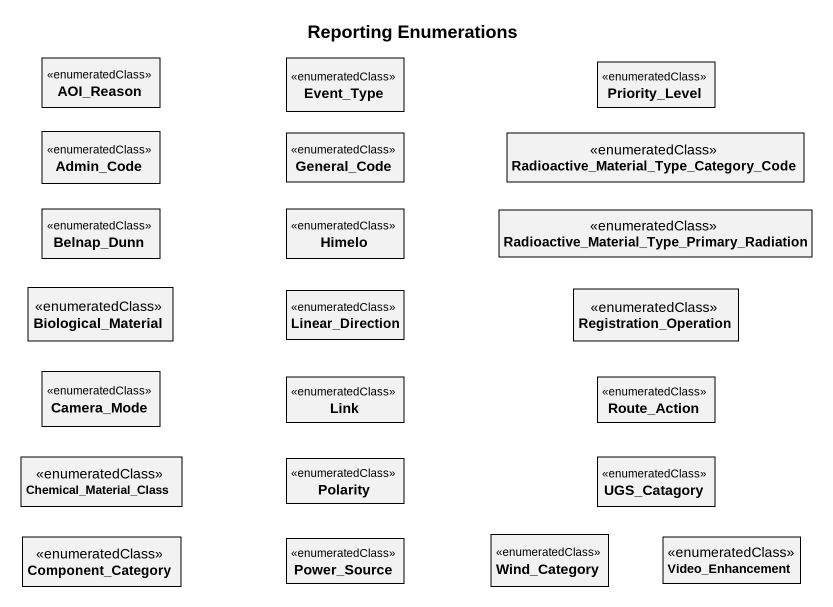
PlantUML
@startuml
title Reporting Enumerations
hide circle
hide empty members
class AOI_Reason <<enumeratedClass>>
class Event_Type <<enumeratedClass>>
class Priority_Level <<enumeratedClass>>
class Admin_Code <<enumeratedClass>>
class General_Code <<enumeratedClass>>
class "Radioactive_Material_Type_Category_Code" as Radioactive_Material_Type <<enumeratedClass>>
class Belnap_Dunn <<enumeratedClass>>
class Himelo <<enumeratedClass>>
class "Radioactive_Material_Type_Primary_Radiation" as Radioactive_Material_Type_2 <<enumeratedClass>>
class Biological_Material <<enumeratedClass>>
class Linear_Direction <<enumeratedClass>>
class Registration_Operation <<enumeratedClass>>
class Camera_Mode <<enumeratedClass>>
class Link <<enumeratedClass>>
class Route_Action <<enumeratedClass>>
class Chemical_Material_Class <<enumeratedClass>>
class Polarity <<enumeratedClass>>
class UGS_Catagory <<enumeratedClass>>
class Component_Category <<enumeratedClass>>
class Power_Source <<enumeratedClass>>
class Wind_Category <<enumeratedClass>>
class Video_Enhancement <<enumeratedClass>>
@enduml
